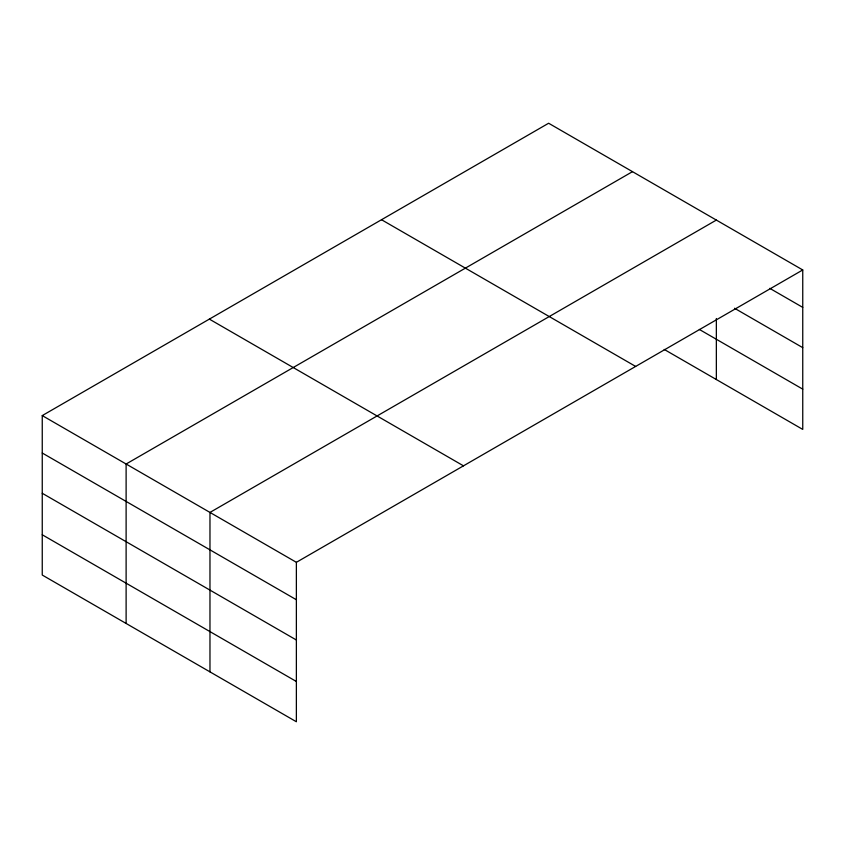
<?xml version="1.0" encoding="UTF-8"?>
<svg xmlns="http://www.w3.org/2000/svg" width="845" height="845" viewBox="0 0 845 845"><rect width="100%" height="100%" fill="white"/><g stroke="black" fill="none" stroke-linecap="round" stroke-linejoin="round"><path stroke-width="1.27" d="M42.25 415.592L296.373 562.316L296.373 721.757L42.25 575.044L42.25 415.592L548.627 123.243L802.75 269.956L802.75 429.408L664.212 349.429M632.482 171.662L126.116 464.011L126.116 623.452M716.349 220.08L209.972 512.429L209.972 671.87M296.373 562.316L802.75 269.956M769.784 288.346L802.75 307.379M734.537 308.267L802.75 347.654M699.343 329.444L802.75 389.144M381.517 219.721L635.651 366.434M209.349 319.114L463.482 465.838M42.25 453.015L296.373 599.739M42.25 493.279L296.373 640.003M42.25 534.769L296.373 681.492M716.349 318.512L716.349 379.521"/></g></svg>
